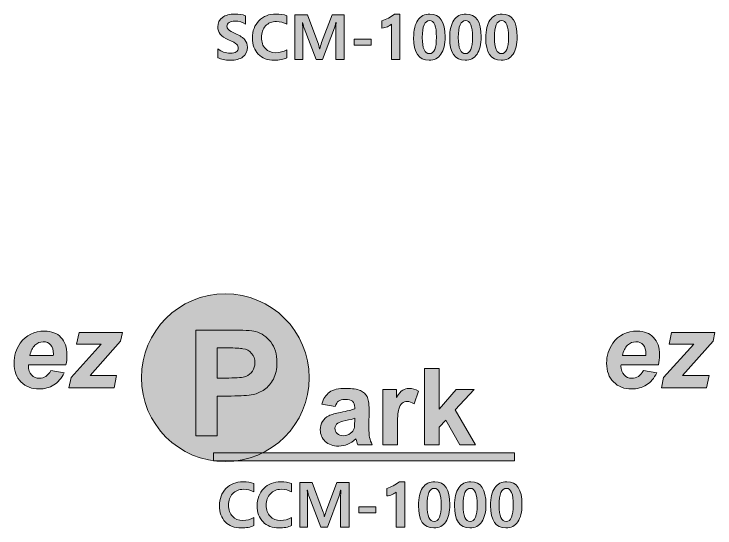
# Model space of a CAD drawing. Header units: inches. Extents: x 10 to 378, y -103 to 40.
# Drawn here: x 180.2 to 263.7, y -97.6 to -36.4 of the extents above; entities that cross this region are included whole.
import ezdxf

# ---------------------------------------------------------------- set-up
doc = ezdxf.new("R2010")
doc.units = ezdxf.units.IN
doc.header["$MEASUREMENT"] = 0
doc.layers.add('Layer 2', color=7, linetype='Continuous')

# ---------------------------------------------------------------- blocks, each defined once
blk = doc.blocks.new('block 16')
at = {"layer": 'Layer 2', "true_color": 0xff0000}
h = blk.add_hatch(color=1, dxfattribs=at)
h.dxf.hatch_style = 2
edge = h.paths.add_edge_path()
edge.add_spline(control_points=[(204.531, -40.509), (204.953, -40.858), (205.437, -41.033), (205.982, -41.033), (206.31, -41.033), (206.554, -40.976), (206.716, -40.861), (206.877, -40.747), (206.958, -40.597), (206.958, -40.411), (206.958, -40.25), (206.891, -40.101), (206.756, -39.966), (206.621, -39.831), (206.294, -39.653), (205.776, -39.431), (205.334, -39.233), (205.014, -39.011), (204.815, -38.763), (204.616, -38.516), (204.517, -38.226), (204.517, -37.893), (204.517, -37.414), (204.702, -37.038), (205.073, -36.767), (205.445, -36.495), (205.932, -36.36), (206.535, -36.36), (207.075, -36.36), (207.501, -36.427), (207.812, -36.562), (207.812, -36.562), (207.812, -37.55), (207.812, -37.55), (207.467, -37.313), (207.051, -37.195), (206.564, -37.195), (206.277, -37.195), (206.045, -37.25), (205.868, -37.358), (205.69, -37.467), (205.602, -37.616), (205.602, -37.807), (205.602, -37.959), (205.663, -38.097), (205.786, -38.223), (205.909, -38.348), (206.197, -38.511), (206.651, -38.711), (207.172, -38.938), (207.533, -39.176), (207.736, -39.426), (207.938, -39.675), (208.04, -39.973), (208.04, -40.321), (208.04, -40.822), (207.861, -41.205), (207.503, -41.469), (207.145, -41.733), (206.642, -41.865), (205.996, -41.865), (205.396, -41.865), (204.907, -41.765), (204.531, -41.565), (204.531, -41.565), (204.531, -40.509), (204.531, -40.509)], knot_values=[0, 0, 0, 0, 1, 1, 1, 2, 2, 2, 3, 3, 3, 4, 4, 4, 5, 5, 5, 6, 6, 6, 7, 7, 7, 8, 8, 8, 9, 9, 9, 10, 10, 10, 11, 11, 11, 12, 12, 12, 13, 13, 13, 14, 14, 14, 15, 15, 15, 16, 16, 16, 17, 17, 17, 18, 18, 18, 19, 19, 19, 20, 20, 20, 21, 21, 21, 22, 22, 22, 22], degree=3, periodic=1)
h = blk.add_hatch(color=1, dxfattribs=at)
h.dxf.hatch_style = 2
edge = h.paths.add_edge_path()
edge.add_spline(control_points=[(212.728, -41.572), (212.342, -41.768), (211.84, -41.865), (211.223, -41.865), (210.435, -41.865), (209.806, -41.625), (209.336, -41.144), (208.868, -40.663), (208.633, -40.022), (208.633, -39.221), (208.633, -38.382), (208.895, -37.695), (209.418, -37.161), (209.941, -36.627), (210.613, -36.36), (211.433, -36.36), (211.949, -36.36), (212.38, -36.428), (212.728, -36.566), (212.728, -36.566), (212.728, -37.572), (212.728, -37.572), (212.366, -37.362), (211.956, -37.257), (211.498, -37.257), (210.96, -37.257), (210.529, -37.432), (210.205, -37.781), (209.88, -38.131), (209.718, -38.587), (209.718, -39.149), (209.718, -39.701), (209.872, -40.142), (210.181, -40.473), (210.49, -40.803), (210.901, -40.968), (211.415, -40.968), (211.9, -40.968), (212.337, -40.852), (212.728, -40.621), (212.728, -40.621), (212.728, -41.572), (212.728, -41.572)], knot_values=[0, 0, 0, 0, 1, 1, 1, 2, 2, 2, 3, 3, 3, 4, 4, 4, 5, 5, 5, 6, 6, 6, 7, 7, 7, 8, 8, 8, 9, 9, 9, 10, 10, 10, 11, 11, 11, 12, 12, 12, 13, 13, 13, 14, 14, 14, 14], degree=3, periodic=1)
h = blk.add_hatch(color=1, dxfattribs=at)
h.dxf.hatch_style = 2
edge = h.paths.add_edge_path()
edge.add_spline(control_points=[(218.559, -41.771), (218.559, -41.771), (218.559, -38.472), (218.559, -38.472), (218.559, -38.231), (218.573, -37.862), (218.602, -37.365), (218.602, -37.365), (218.581, -37.365), (218.581, -37.365), (218.52, -37.669), (218.465, -37.886), (218.414, -38.016), (218.414, -38.016), (217.004, -41.771), (217.004, -41.771), (217.004, -41.771), (216.219, -41.771), (216.219, -41.771), (216.219, -41.771), (214.79, -38.049), (214.79, -38.049), (214.753, -37.953), (214.698, -37.725), (214.623, -37.365), (214.623, -37.365), (214.598, -37.365), (214.598, -37.365), (214.625, -37.758), (214.638, -38.185), (214.638, -38.646), (214.638, -38.646), (214.638, -41.771), (214.638, -41.771), (214.638, -41.771), (213.701, -41.771), (213.701, -41.771), (213.701, -41.771), (213.701, -36.447), (213.701, -36.447), (213.701, -36.447), (215.184, -36.447), (215.184, -36.447), (215.184, -36.447), (216.428, -39.764), (216.428, -39.764), (216.532, -40.039), (216.601, -40.282), (216.634, -40.494), (216.634, -40.494), (216.66, -40.494), (216.66, -40.494), (216.713, -40.285), (216.788, -40.039), (216.884, -39.756), (216.884, -39.756), (218.139, -36.447), (218.139, -36.447), (218.139, -36.447), (219.579, -36.447), (219.579, -36.447), (219.579, -36.447), (219.579, -41.771), (219.579, -41.771), (219.579, -41.771), (218.559, -41.771), (218.559, -41.771)], knot_values=[0, 0, 0, 0, 1, 1, 1, 2, 2, 2, 3, 3, 3, 4, 4, 4, 5, 5, 5, 6, 6, 6, 7, 7, 7, 8, 8, 8, 9, 9, 9, 10, 10, 10, 11, 11, 11, 12, 12, 12, 13, 13, 13, 14, 14, 14, 15, 15, 15, 16, 16, 16, 17, 17, 17, 18, 18, 18, 19, 19, 19, 20, 20, 20, 21, 21, 21, 22, 22, 22, 22], degree=3, periodic=1)
h = blk.add_hatch(color=1, dxfattribs=at)
h.dxf.hatch_style = 2
edge = h.paths.add_edge_path()
edge.add_spline(control_points=[(226.21, -36.36), (226.21, -36.36), (226.21, -41.771), (226.21, -41.771), (226.21, -41.771), (225.2, -41.771), (225.2, -41.771), (225.2, -41.771), (225.2, -37.586), (225.2, -37.586), (225.087, -37.69), (224.927, -37.786), (224.719, -37.875), (224.512, -37.965), (224.296, -38.022), (224.072, -38.049), (224.072, -38.049), (224.072, -37.156), (224.072, -37.156), (224.602, -36.996), (225.103, -36.731), (225.573, -36.36), (225.573, -36.36), (226.21, -36.36), (226.21, -36.36)], knot_values=[0, 0, 0, 0, 1, 1, 1, 2, 2, 2, 3, 3, 3, 4, 4, 4, 5, 5, 5, 6, 6, 6, 7, 7, 7, 8, 8, 8, 8], degree=3, periodic=1)
h = blk.add_hatch(color=1, dxfattribs=at)
h.dxf.hatch_style = 2
edge = h.paths.add_edge_path()
edge.add_spline(control_points=[(227.848, -39.199), (227.848, -38.273), (228.014, -37.569), (228.346, -37.085), (228.677, -36.602), (229.159, -36.36), (229.791, -36.36), (230.992, -36.36), (231.592, -37.265), (231.592, -39.076), (231.592, -39.969), (231.429, -40.657), (231.102, -41.14), (230.775, -41.624), (230.302, -41.865), (229.682, -41.865), (228.46, -41.865), (227.848, -40.977), (227.848, -39.199)], knot_values=[0, 0, 0, 0, 1, 1, 1, 2, 2, 2, 3, 3, 3, 4, 4, 4, 5, 5, 5, 6, 6, 6, 6], degree=3, periodic=1)
edge = h.paths.add_edge_path()
edge.add_spline(control_points=[(228.872, -39.174), (228.872, -40.442), (229.157, -41.077), (229.726, -41.077), (230.283, -41.077), (230.562, -40.426), (230.562, -39.123), (230.562, -37.804), (230.289, -37.145), (229.744, -37.145), (229.163, -37.145), (228.872, -37.821), (228.872, -39.174)], knot_values=[0, 0, 0, 0, 1, 1, 1, 2, 2, 2, 3, 3, 3, 4, 4, 4, 4], degree=3, periodic=1)
h = blk.add_hatch(color=1, dxfattribs=at)
h.dxf.hatch_style = 2
edge = h.paths.add_edge_path()
edge.add_spline(control_points=[(232.142, -39.199), (232.142, -38.273), (232.308, -37.569), (232.64, -37.085), (232.971, -36.602), (233.453, -36.36), (234.085, -36.36), (235.286, -36.36), (235.886, -37.265), (235.886, -39.076), (235.886, -39.969), (235.723, -40.657), (235.396, -41.14), (235.069, -41.624), (234.596, -41.865), (233.976, -41.865), (232.753, -41.865), (232.142, -40.977), (232.142, -39.199)], knot_values=[0, 0, 0, 0, 1, 1, 1, 2, 2, 2, 3, 3, 3, 4, 4, 4, 5, 5, 5, 6, 6, 6, 6], degree=3, periodic=1)
edge = h.paths.add_edge_path()
edge.add_spline(control_points=[(233.166, -39.174), (233.166, -40.442), (233.451, -41.077), (234.02, -41.077), (234.577, -41.077), (234.855, -40.426), (234.855, -39.123), (234.855, -37.804), (234.583, -37.145), (234.038, -37.145), (233.457, -37.145), (233.166, -37.821), (233.166, -39.174)], knot_values=[0, 0, 0, 0, 1, 1, 1, 2, 2, 2, 3, 3, 3, 4, 4, 4, 4], degree=3, periodic=1)
h = blk.add_hatch(color=1, dxfattribs=at)
h.dxf.hatch_style = 2
edge = h.paths.add_edge_path()
edge.add_spline(control_points=[(236.436, -39.199), (236.436, -38.273), (236.602, -37.569), (236.933, -37.085), (237.265, -36.602), (237.747, -36.36), (238.379, -36.36), (239.58, -36.36), (240.18, -37.265), (240.18, -39.076), (240.18, -39.969), (240.016, -40.657), (239.69, -41.14), (239.363, -41.624), (238.89, -41.865), (238.27, -41.865), (237.047, -41.865), (236.436, -40.977), (236.436, -39.199)], knot_values=[0, 0, 0, 0, 1, 1, 1, 2, 2, 2, 3, 3, 3, 4, 4, 4, 5, 5, 5, 6, 6, 6, 6], degree=3, periodic=1)
edge = h.paths.add_edge_path()
edge.add_spline(control_points=[(237.46, -39.174), (237.46, -40.442), (237.744, -41.077), (238.313, -41.077), (238.871, -41.077), (239.149, -40.426), (239.149, -39.123), (239.149, -37.804), (238.877, -37.145), (238.332, -37.145), (237.75, -37.145), (237.46, -37.821), (237.46, -39.174)], knot_values=[0, 0, 0, 0, 1, 1, 1, 2, 2, 2, 3, 3, 3, 4, 4, 4, 4], degree=3, periodic=1)
h = blk.add_hatch(color=1, dxfattribs=at)
h.dxf.hatch_style = 2
h.paths.add_polyline_path([(222.773, -40.078), (220.744, -40.078), (220.744, -39.355), (222.773, -39.355)])
at = {"layer": 'Layer 2', "lineweight": 0}
blk.add_lwpolyline([(222.773, -40.078), (220.744, -40.078), (220.744, -39.355), (222.773, -39.355), (222.773, -40.078)], dxfattribs=at)
for points, knots in [([(204.531, -40.509), (204.953, -40.858), (205.437, -41.033), (205.982, -41.033), (206.31, -41.033), (206.554, -40.976), (206.716, -40.861), (206.877, -40.747), (206.958, -40.597), (206.958, -40.411), (206.958, -40.25), (206.891, -40.101), (206.756, -39.966), (206.621, -39.831), (206.294, -39.653), (205.776, -39.431), (205.334, -39.233), (205.014, -39.011), (204.815, -38.763), (204.616, -38.516), (204.517, -38.226), (204.517, -37.893), (204.517, -37.414), (204.702, -37.038), (205.073, -36.767), (205.445, -36.495), (205.932, -36.36), (206.535, -36.36), (207.075, -36.36), (207.501, -36.427), (207.812, -36.562), (207.812, -36.562), (207.812, -37.55), (207.812, -37.55), (207.467, -37.313), (207.051, -37.195), (206.564, -37.195), (206.277, -37.195), (206.045, -37.25), (205.868, -37.358), (205.69, -37.467), (205.602, -37.616), (205.602, -37.807), (205.602, -37.959), (205.663, -38.097), (205.786, -38.223), (205.909, -38.348), (206.197, -38.511), (206.651, -38.711), (207.172, -38.938), (207.533, -39.176), (207.736, -39.426), (207.938, -39.675), (208.04, -39.973), (208.04, -40.321), (208.04, -40.822), (207.861, -41.205), (207.503, -41.469), (207.145, -41.733), (206.642, -41.865), (205.996, -41.865), (205.396, -41.865), (204.907, -41.765), (204.531, -41.565), (204.531, -41.565), (204.531, -40.509), (204.531, -40.509)], [0, 0, 0, 0, 1, 1, 1, 2, 2, 2, 3, 3, 3, 4, 4, 4, 5, 5, 5, 6, 6, 6, 7, 7, 7, 8, 8, 8, 9, 9, 9, 10, 10, 10, 11, 11, 11, 12, 12, 12, 13, 13, 13, 14, 14, 14, 15, 15, 15, 16, 16, 16, 17, 17, 17, 18, 18, 18, 19, 19, 19, 20, 20, 20, 21, 21, 21, 22, 22, 22, 22]), ([(212.728, -41.572), (212.342, -41.768), (211.84, -41.865), (211.223, -41.865), (210.435, -41.865), (209.806, -41.625), (209.336, -41.144), (208.868, -40.663), (208.633, -40.022), (208.633, -39.221), (208.633, -38.382), (208.895, -37.695), (209.418, -37.161), (209.941, -36.627), (210.613, -36.36), (211.433, -36.36), (211.949, -36.36), (212.38, -36.428), (212.728, -36.566), (212.728, -36.566), (212.728, -37.572), (212.728, -37.572), (212.366, -37.362), (211.956, -37.257), (211.498, -37.257), (210.96, -37.257), (210.529, -37.432), (210.205, -37.781), (209.88, -38.131), (209.718, -38.587), (209.718, -39.149), (209.718, -39.701), (209.872, -40.142), (210.181, -40.473), (210.49, -40.803), (210.901, -40.968), (211.415, -40.968), (211.9, -40.968), (212.337, -40.852), (212.728, -40.621), (212.728, -40.621), (212.728, -41.572), (212.728, -41.572)], [0, 0, 0, 0, 1, 1, 1, 2, 2, 2, 3, 3, 3, 4, 4, 4, 5, 5, 5, 6, 6, 6, 7, 7, 7, 8, 8, 8, 9, 9, 9, 10, 10, 10, 11, 11, 11, 12, 12, 12, 13, 13, 13, 14, 14, 14, 14]), ([(218.559, -41.771), (218.559, -41.771), (218.559, -38.472), (218.559, -38.472), (218.559, -38.231), (218.573, -37.862), (218.602, -37.365), (218.602, -37.365), (218.581, -37.365), (218.581, -37.365), (218.52, -37.669), (218.465, -37.886), (218.414, -38.016), (218.414, -38.016), (217.004, -41.771), (217.004, -41.771), (217.004, -41.771), (216.219, -41.771), (216.219, -41.771), (216.219, -41.771), (214.79, -38.049), (214.79, -38.049), (214.753, -37.953), (214.698, -37.725), (214.623, -37.365), (214.623, -37.365), (214.598, -37.365), (214.598, -37.365), (214.625, -37.758), (214.638, -38.185), (214.638, -38.646), (214.638, -38.646), (214.638, -41.771), (214.638, -41.771), (214.638, -41.771), (213.701, -41.771), (213.701, -41.771), (213.701, -41.771), (213.701, -36.447), (213.701, -36.447), (213.701, -36.447), (215.184, -36.447), (215.184, -36.447), (215.184, -36.447), (216.428, -39.764), (216.428, -39.764), (216.532, -40.039), (216.601, -40.282), (216.634, -40.494), (216.634, -40.494), (216.66, -40.494), (216.66, -40.494), (216.713, -40.285), (216.788, -40.039), (216.884, -39.756), (216.884, -39.756), (218.139, -36.447), (218.139, -36.447), (218.139, -36.447), (219.579, -36.447), (219.579, -36.447), (219.579, -36.447), (219.579, -41.771), (219.579, -41.771), (219.579, -41.771), (218.559, -41.771), (218.559, -41.771)], [0, 0, 0, 0, 1, 1, 1, 2, 2, 2, 3, 3, 3, 4, 4, 4, 5, 5, 5, 6, 6, 6, 7, 7, 7, 8, 8, 8, 9, 9, 9, 10, 10, 10, 11, 11, 11, 12, 12, 12, 13, 13, 13, 14, 14, 14, 15, 15, 15, 16, 16, 16, 17, 17, 17, 18, 18, 18, 19, 19, 19, 20, 20, 20, 21, 21, 21, 22, 22, 22, 22]), ([(226.21, -36.36), (226.21, -36.36), (226.21, -41.771), (226.21, -41.771), (226.21, -41.771), (225.2, -41.771), (225.2, -41.771), (225.2, -41.771), (225.2, -37.586), (225.2, -37.586), (225.087, -37.69), (224.927, -37.786), (224.719, -37.875), (224.512, -37.965), (224.296, -38.022), (224.072, -38.049), (224.072, -38.049), (224.072, -37.156), (224.072, -37.156), (224.602, -36.996), (225.103, -36.731), (225.573, -36.36), (225.573, -36.36), (226.21, -36.36), (226.21, -36.36)], [0, 0, 0, 0, 1, 1, 1, 2, 2, 2, 3, 3, 3, 4, 4, 4, 5, 5, 5, 6, 6, 6, 7, 7, 7, 8, 8, 8, 8]), ([(227.848, -39.199), (227.848, -38.273), (228.014, -37.569), (228.346, -37.085), (228.677, -36.602), (229.159, -36.36), (229.791, -36.36), (230.992, -36.36), (231.592, -37.265), (231.592, -39.076), (231.592, -39.969), (231.429, -40.657), (231.102, -41.14), (230.775, -41.624), (230.302, -41.865), (229.682, -41.865), (228.46, -41.865), (227.848, -40.977), (227.848, -39.199)], [0, 0, 0, 0, 1, 1, 1, 2, 2, 2, 3, 3, 3, 4, 4, 4, 5, 5, 5, 6, 6, 6, 6]), ([(232.142, -39.199), (232.142, -38.273), (232.308, -37.569), (232.64, -37.085), (232.971, -36.602), (233.453, -36.36), (234.085, -36.36), (235.286, -36.36), (235.886, -37.265), (235.886, -39.076), (235.886, -39.969), (235.723, -40.657), (235.396, -41.14), (235.069, -41.624), (234.596, -41.865), (233.976, -41.865), (232.753, -41.865), (232.142, -40.977), (232.142, -39.199)], [0, 0, 0, 0, 1, 1, 1, 2, 2, 2, 3, 3, 3, 4, 4, 4, 5, 5, 5, 6, 6, 6, 6]), ([(236.436, -39.199), (236.436, -38.273), (236.602, -37.569), (236.933, -37.085), (237.265, -36.602), (237.747, -36.36), (238.379, -36.36), (239.58, -36.36), (240.18, -37.265), (240.18, -39.076), (240.18, -39.969), (240.016, -40.657), (239.69, -41.14), (239.363, -41.624), (238.89, -41.865), (238.27, -41.865), (237.047, -41.865), (236.436, -40.977), (236.436, -39.199)], [0, 0, 0, 0, 1, 1, 1, 2, 2, 2, 3, 3, 3, 4, 4, 4, 5, 5, 5, 6, 6, 6, 6]), ([(228.872, -39.174), (228.872, -40.442), (229.157, -41.077), (229.726, -41.077), (230.283, -41.077), (230.562, -40.426), (230.562, -39.123), (230.562, -37.804), (230.289, -37.145), (229.744, -37.145), (229.163, -37.145), (228.872, -37.821), (228.872, -39.174)], [0, 0, 0, 0, 1, 1, 1, 2, 2, 2, 3, 3, 3, 4, 4, 4, 4]), ([(233.166, -39.174), (233.166, -40.442), (233.451, -41.077), (234.02, -41.077), (234.577, -41.077), (234.855, -40.426), (234.855, -39.123), (234.855, -37.804), (234.583, -37.145), (234.038, -37.145), (233.457, -37.145), (233.166, -37.821), (233.166, -39.174)], [0, 0, 0, 0, 1, 1, 1, 2, 2, 2, 3, 3, 3, 4, 4, 4, 4]), ([(237.46, -39.174), (237.46, -40.442), (237.744, -41.077), (238.313, -41.077), (238.871, -41.077), (239.149, -40.426), (239.149, -39.123), (239.149, -37.804), (238.877, -37.145), (238.332, -37.145), (237.75, -37.145), (237.46, -37.821), (237.46, -39.174)], [0, 0, 0, 0, 1, 1, 1, 2, 2, 2, 3, 3, 3, 4, 4, 4, 4])]:
    blk.add_open_spline(points, degree=3, knots=knots, dxfattribs=at)
blk = doc.blocks.new('block 28')
at = {"layer": 'Layer 2', "true_color": 0xffffff}
h = blk.add_hatch(color=7, dxfattribs=at)
h.dxf.hatch_style = 2
edge = h.paths.add_edge_path()
edge.add_spline(control_points=[(186.422, -78.146), (186.422, -78.146), (181.958, -78.146), (181.958, -78.146), (181.953, -78.216), (181.951, -78.27), (181.951, -78.307), (181.951, -78.745), (182.077, -79.099), (182.327, -79.368), (182.577, -79.636), (182.882, -79.771), (183.241, -79.771), (183.832, -79.771), (184.293, -79.465), (184.624, -78.853), (184.624, -78.853), (186.218, -79.12), (186.218, -79.12), (185.908, -79.76), (185.494, -80.241), (184.975, -80.561), (184.456, -80.882), (183.874, -81.042), (183.229, -81.042), (182.344, -81.042), (181.625, -80.762), (181.071, -80.202), (180.517, -79.641), (180.24, -78.9), (180.24, -77.979), (180.24, -77.077), (180.49, -76.275), (180.99, -75.572), (181.672, -74.622), (182.646, -74.146), (183.911, -74.146), (184.717, -74.146), (185.358, -74.395), (185.833, -74.893), (186.309, -75.392), (186.546, -76.089), (186.546, -76.986), (186.546, -77.416), (186.505, -77.803), (186.422, -78.146)], knot_values=[0, 0, 0, 0, 1, 1, 1, 2, 2, 2, 3, 3, 3, 4, 4, 4, 5, 5, 5, 6, 6, 6, 7, 7, 7, 8, 8, 8, 9, 9, 9, 10, 10, 10, 11, 11, 11, 12, 12, 12, 13, 13, 13, 14, 14, 14, 15, 15, 15, 15], degree=3, periodic=1)
edge = h.paths.add_edge_path()
edge.add_spline(control_points=[(184.922, -77.061), (184.926, -76.982), (184.928, -76.922), (184.928, -76.881), (184.928, -76.393), (184.818, -76.027), (184.599, -75.783), (184.38, -75.539), (184.087, -75.417), (183.719, -75.417), (183.351, -75.417), (183.021, -75.556), (182.73, -75.833), (182.438, -76.11), (182.241, -76.519), (182.137, -77.061), (182.137, -77.061), (184.922, -77.061), (184.922, -77.061)], knot_values=[0, 0, 0, 0, 1, 1, 1, 2, 2, 2, 3, 3, 3, 4, 4, 4, 5, 5, 5, 6, 6, 6, 6], degree=3, periodic=1)
h = blk.add_hatch(color=7, dxfattribs=at)
h.dxf.hatch_style = 2
h.paths.add_polyline_path([(186.776, -80.887), (187.03, -79.684), (190.639, -75.69), (187.694, -75.69), (187.985, -74.301), (193.151, -74.301), (192.934, -75.362), (189.294, -79.448), (192.462, -79.448), (192.158, -80.887)])
at = {"layer": 'Layer 2', "lineweight": 0}
blk.add_lwpolyline([(186.776, -80.887), (187.03, -79.684), (190.639, -75.69), (187.694, -75.69), (187.985, -74.301), (193.151, -74.301), (192.934, -75.362), (189.294, -79.448), (192.462, -79.448), (192.158, -80.887), (186.776, -80.887)], dxfattribs=at)
for points, knots in [([(186.422, -78.146), (186.422, -78.146), (181.958, -78.146), (181.958, -78.146), (181.953, -78.216), (181.951, -78.27), (181.951, -78.307), (181.951, -78.745), (182.077, -79.099), (182.327, -79.368), (182.577, -79.636), (182.882, -79.771), (183.241, -79.771), (183.832, -79.771), (184.293, -79.465), (184.624, -78.853), (184.624, -78.853), (186.218, -79.12), (186.218, -79.12), (185.908, -79.76), (185.494, -80.241), (184.975, -80.561), (184.456, -80.882), (183.874, -81.042), (183.229, -81.042), (182.344, -81.042), (181.625, -80.762), (181.071, -80.202), (180.517, -79.641), (180.24, -78.9), (180.24, -77.979), (180.24, -77.077), (180.49, -76.275), (180.99, -75.572), (181.672, -74.622), (182.646, -74.146), (183.911, -74.146), (184.717, -74.146), (185.358, -74.395), (185.833, -74.893), (186.309, -75.392), (186.546, -76.089), (186.546, -76.986), (186.546, -77.416), (186.505, -77.803), (186.422, -78.146)], [0, 0, 0, 0, 1, 1, 1, 2, 2, 2, 3, 3, 3, 4, 4, 4, 5, 5, 5, 6, 6, 6, 7, 7, 7, 8, 8, 8, 9, 9, 9, 10, 10, 10, 11, 11, 11, 12, 12, 12, 13, 13, 13, 14, 14, 14, 15, 15, 15, 15]), ([(184.922, -77.061), (184.926, -76.982), (184.928, -76.922), (184.928, -76.881), (184.928, -76.393), (184.818, -76.027), (184.599, -75.783), (184.38, -75.539), (184.087, -75.417), (183.719, -75.417), (183.351, -75.417), (183.021, -75.556), (182.73, -75.833), (182.438, -76.11), (182.241, -76.519), (182.137, -77.061), (182.137, -77.061), (184.922, -77.061), (184.922, -77.061)], [0, 0, 0, 0, 1, 1, 1, 2, 2, 2, 3, 3, 3, 4, 4, 4, 5, 5, 5, 6, 6, 6, 6])]:
    blk.add_open_spline(points, degree=3, knots=knots, dxfattribs=at)
blk = doc.blocks.new('block 29')
at = {"layer": 'Layer 2', "true_color": 0xff0000}
h = blk.add_hatch(color=1, dxfattribs=at)
h.dxf.hatch_style = 2
edge = h.paths.add_edge_path()
edge.add_spline(control_points=[(201.895, -86.641), (201.895, -86.641), (201.895, -74.015), (201.895, -74.015), (201.895, -74.015), (205.986, -74.015), (205.986, -74.015), (207.536, -74.015), (208.547, -74.078), (209.018, -74.204), (209.741, -74.394), (210.347, -74.806), (210.835, -75.44), (211.323, -76.075), (211.567, -76.894), (211.567, -77.899), (211.567, -78.674), (211.426, -79.326), (211.145, -79.854), (210.864, -80.383), (210.506, -80.797), (210.073, -81.098), (209.639, -81.4), (209.199, -81.6), (208.751, -81.697), (208.142, -81.818), (207.261, -81.878), (206.107, -81.878), (206.107, -81.878), (204.444, -81.878), (204.444, -81.878), (204.444, -81.878), (204.444, -86.641), (204.444, -86.641), (204.444, -86.641), (201.895, -86.641), (201.895, -86.641)], knot_values=[0, 0, 0, 0, 1, 1, 1, 2, 2, 2, 3, 3, 3, 4, 4, 4, 5, 5, 5, 6, 6, 6, 7, 7, 7, 8, 8, 8, 9, 9, 9, 10, 10, 10, 11, 11, 11, 12, 12, 12, 12], degree=3, periodic=1)
edge = h.paths.add_edge_path()
edge.add_spline(control_points=[(204.444, -76.151), (204.444, -76.151), (204.444, -79.733), (204.444, -79.733), (204.444, -79.733), (205.84, -79.733), (205.84, -79.733), (206.844, -79.733), (207.516, -79.668), (207.855, -79.535), (208.194, -79.403), (208.459, -79.197), (208.652, -78.915), (208.844, -78.634), (208.94, -78.307), (208.94, -77.933), (208.94, -77.474), (208.805, -77.095), (208.535, -76.797), (208.266, -76.498), (207.924, -76.311), (207.511, -76.237), (207.206, -76.179), (206.595, -76.151), (205.676, -76.151), (205.676, -76.151), (204.444, -76.151), (204.444, -76.151)], knot_values=[0, 0, 0, 0, 1, 1, 1, 2, 2, 2, 3, 3, 3, 4, 4, 4, 5, 5, 5, 6, 6, 6, 7, 7, 7, 8, 8, 8, 9, 9, 9, 9], degree=3, periodic=1)
at = {"layer": 'Layer 2', "lineweight": 0}
for points, knots in [([(201.895, -86.641), (201.895, -86.641), (201.895, -74.015), (201.895, -74.015), (201.895, -74.015), (205.986, -74.015), (205.986, -74.015), (207.536, -74.015), (208.547, -74.078), (209.018, -74.204), (209.741, -74.394), (210.347, -74.806), (210.835, -75.44), (211.323, -76.075), (211.567, -76.894), (211.567, -77.899), (211.567, -78.674), (211.426, -79.326), (211.145, -79.854), (210.864, -80.383), (210.506, -80.797), (210.073, -81.098), (209.639, -81.4), (209.199, -81.6), (208.751, -81.697), (208.142, -81.818), (207.261, -81.878), (206.107, -81.878), (206.107, -81.878), (204.444, -81.878), (204.444, -81.878), (204.444, -81.878), (204.444, -86.641), (204.444, -86.641), (204.444, -86.641), (201.895, -86.641), (201.895, -86.641)], [0, 0, 0, 0, 1, 1, 1, 2, 2, 2, 3, 3, 3, 4, 4, 4, 5, 5, 5, 6, 6, 6, 7, 7, 7, 8, 8, 8, 9, 9, 9, 10, 10, 10, 11, 11, 11, 12, 12, 12, 12]), ([(204.444, -76.151), (204.444, -76.151), (204.444, -79.733), (204.444, -79.733), (204.444, -79.733), (205.84, -79.733), (205.84, -79.733), (206.844, -79.733), (207.516, -79.668), (207.855, -79.535), (208.194, -79.403), (208.459, -79.197), (208.652, -78.915), (208.844, -78.634), (208.94, -78.307), (208.94, -77.933), (208.94, -77.474), (208.805, -77.095), (208.535, -76.797), (208.266, -76.498), (207.924, -76.311), (207.511, -76.237), (207.206, -76.179), (206.595, -76.151), (205.676, -76.151), (205.676, -76.151), (204.444, -76.151), (204.444, -76.151)], [0, 0, 0, 0, 1, 1, 1, 2, 2, 2, 3, 3, 3, 4, 4, 4, 5, 5, 5, 6, 6, 6, 7, 7, 7, 8, 8, 8, 9, 9, 9, 9])]:
    blk.add_open_spline(points, degree=3, knots=knots, dxfattribs=at)
blk = doc.blocks.new('block 30')
at = {"layer": 'Layer 2', "true_color": 0xffffff}
h = blk.add_hatch(color=7, dxfattribs=at)
h.dxf.hatch_style = 2
h.paths.add_polyline_path([(229.132, -87.699), (229.132, -78.608), (230.874, -78.608), (230.874, -83.433), (232.915, -81.114), (235.06, -81.114), (232.809, -83.52), (235.221, -87.699), (233.343, -87.699), (231.687, -84.741), (230.874, -85.591), (230.874, -87.699)])
h = blk.add_hatch(color=7, dxfattribs=at)
h.dxf.hatch_style = 2
edge = h.paths.add_edge_path()
edge.add_spline(control_points=[(218.491, -83.123), (218.491, -83.123), (216.909, -82.837), (216.909, -82.837), (217.087, -82.201), (217.393, -81.73), (217.827, -81.424), (218.261, -81.118), (218.906, -80.965), (219.762, -80.965), (220.539, -80.965), (221.118, -81.057), (221.498, -81.241), (221.879, -81.425), (222.146, -81.658), (222.301, -81.941), (222.456, -82.225), (222.534, -82.744), (222.534, -83.501), (222.534, -83.501), (222.515, -85.535), (222.515, -85.535), (222.515, -86.114), (222.543, -86.541), (222.599, -86.816), (222.655, -87.09), (222.759, -87.385), (222.912, -87.699), (222.912, -87.699), (221.188, -87.699), (221.188, -87.699), (221.143, -87.583), (221.087, -87.412), (221.021, -87.185), (220.992, -87.081), (220.971, -87.013), (220.959, -86.98), (220.661, -87.269), (220.343, -87.486), (220.004, -87.631), (219.665, -87.776), (219.303, -87.848), (218.919, -87.848), (218.241, -87.848), (217.706, -87.664), (217.316, -87.296), (216.925, -86.928), (216.73, -86.463), (216.73, -85.901), (216.73, -85.529), (216.818, -85.197), (216.996, -84.906), (217.174, -84.614), (217.423, -84.391), (217.743, -84.236), (218.064, -84.081), (218.526, -83.945), (219.129, -83.83), (219.944, -83.677), (220.508, -83.534), (220.822, -83.402), (220.822, -83.402), (220.822, -83.228), (220.822, -83.228), (220.822, -82.893), (220.74, -82.655), (220.574, -82.512), (220.409, -82.369), (220.097, -82.298), (219.638, -82.298), (219.328, -82.298), (219.086, -82.359), (218.912, -82.481), (218.739, -82.603), (218.598, -82.817), (218.491, -83.123)], knot_values=[0, 0, 0, 0, 1, 1, 1, 2, 2, 2, 3, 3, 3, 4, 4, 4, 5, 5, 5, 6, 6, 6, 7, 7, 7, 8, 8, 8, 9, 9, 9, 10, 10, 10, 11, 11, 11, 12, 12, 12, 13, 13, 13, 14, 14, 14, 15, 15, 15, 16, 16, 16, 17, 17, 17, 18, 18, 18, 19, 19, 19, 20, 20, 20, 21, 21, 21, 22, 22, 22, 23, 23, 23, 24, 24, 24, 25, 25, 25, 25], degree=3, periodic=1)
edge = h.paths.add_edge_path()
edge.add_spline(control_points=[(220.822, -84.537), (220.599, -84.611), (220.246, -84.7), (219.762, -84.803), (219.278, -84.907), (218.962, -85.008), (218.813, -85.107), (218.586, -85.268), (218.472, -85.473), (218.472, -85.721), (218.472, -85.965), (218.563, -86.176), (218.745, -86.354), (218.927, -86.531), (219.158, -86.62), (219.439, -86.62), (219.754, -86.62), (220.053, -86.517), (220.339, -86.31), (220.55, -86.153), (220.688, -85.961), (220.754, -85.733), (220.8, -85.585), (220.822, -85.301), (220.822, -84.884), (220.822, -84.884), (220.822, -84.537), (220.822, -84.537)], knot_values=[0, 0, 0, 0, 1, 1, 1, 2, 2, 2, 3, 3, 3, 4, 4, 4, 5, 5, 5, 6, 6, 6, 7, 7, 7, 8, 8, 8, 9, 9, 9, 9], degree=3, periodic=1)
h = blk.add_hatch(color=7, dxfattribs=at)
h.dxf.hatch_style = 2
edge = h.paths.add_edge_path()
edge.add_spline(control_points=[(225.92, -87.699), (225.92, -87.699), (224.177, -87.699), (224.177, -87.699), (224.177, -87.699), (224.177, -81.114), (224.177, -81.114), (224.177, -81.114), (225.796, -81.114), (225.796, -81.114), (225.796, -81.114), (225.796, -82.05), (225.796, -82.05), (226.073, -81.608), (226.322, -81.316), (226.543, -81.176), (226.764, -81.035), (227.015, -80.965), (227.296, -80.965), (227.693, -80.965), (228.076, -81.074), (228.444, -81.293), (228.444, -81.293), (227.904, -82.813), (227.904, -82.813), (227.611, -82.623), (227.338, -82.527), (227.086, -82.527), (226.842, -82.527), (226.635, -82.595), (226.465, -82.729), (226.296, -82.863), (226.163, -83.106), (226.065, -83.458), (225.968, -83.809), (225.92, -84.545), (225.92, -85.665), (225.92, -85.665), (225.92, -87.699), (225.92, -87.699)], knot_values=[0, 0, 0, 0, 1, 1, 1, 2, 2, 2, 3, 3, 3, 4, 4, 4, 5, 5, 5, 6, 6, 6, 7, 7, 7, 8, 8, 8, 9, 9, 9, 10, 10, 10, 11, 11, 11, 12, 12, 12, 13, 13, 13, 13], degree=3, periodic=1)
at = {"layer": 'Layer 2', "lineweight": 0}
blk.add_lwpolyline([(229.132, -87.699), (229.132, -78.608), (230.874, -78.608), (230.874, -83.433), (232.915, -81.114), (235.06, -81.114), (232.809, -83.52), (235.221, -87.699), (233.343, -87.699), (231.687, -84.741), (230.874, -85.591), (230.874, -87.699), (229.132, -87.699)], dxfattribs=at)
for points, knots in [([(218.491, -83.123), (218.491, -83.123), (216.909, -82.837), (216.909, -82.837), (217.087, -82.201), (217.393, -81.73), (217.827, -81.424), (218.261, -81.118), (218.906, -80.965), (219.762, -80.965), (220.539, -80.965), (221.118, -81.057), (221.498, -81.241), (221.879, -81.425), (222.146, -81.658), (222.301, -81.941), (222.456, -82.225), (222.534, -82.744), (222.534, -83.501), (222.534, -83.501), (222.515, -85.535), (222.515, -85.535), (222.515, -86.114), (222.543, -86.541), (222.599, -86.816), (222.655, -87.09), (222.759, -87.385), (222.912, -87.699), (222.912, -87.699), (221.188, -87.699), (221.188, -87.699), (221.143, -87.583), (221.087, -87.412), (221.021, -87.185), (220.992, -87.081), (220.971, -87.013), (220.959, -86.98), (220.661, -87.269), (220.343, -87.486), (220.004, -87.631), (219.665, -87.776), (219.303, -87.848), (218.919, -87.848), (218.241, -87.848), (217.706, -87.664), (217.316, -87.296), (216.925, -86.928), (216.73, -86.463), (216.73, -85.901), (216.73, -85.529), (216.818, -85.197), (216.996, -84.906), (217.174, -84.614), (217.423, -84.391), (217.743, -84.236), (218.064, -84.081), (218.526, -83.945), (219.129, -83.83), (219.944, -83.677), (220.508, -83.534), (220.822, -83.402), (220.822, -83.402), (220.822, -83.228), (220.822, -83.228), (220.822, -82.893), (220.74, -82.655), (220.574, -82.512), (220.409, -82.369), (220.097, -82.298), (219.638, -82.298), (219.328, -82.298), (219.086, -82.359), (218.912, -82.481), (218.739, -82.603), (218.598, -82.817), (218.491, -83.123)], [0, 0, 0, 0, 1, 1, 1, 2, 2, 2, 3, 3, 3, 4, 4, 4, 5, 5, 5, 6, 6, 6, 7, 7, 7, 8, 8, 8, 9, 9, 9, 10, 10, 10, 11, 11, 11, 12, 12, 12, 13, 13, 13, 14, 14, 14, 15, 15, 15, 16, 16, 16, 17, 17, 17, 18, 18, 18, 19, 19, 19, 20, 20, 20, 21, 21, 21, 22, 22, 22, 23, 23, 23, 24, 24, 24, 25, 25, 25, 25]), ([(225.92, -87.699), (225.92, -87.699), (224.177, -87.699), (224.177, -87.699), (224.177, -87.699), (224.177, -81.114), (224.177, -81.114), (224.177, -81.114), (225.796, -81.114), (225.796, -81.114), (225.796, -81.114), (225.796, -82.05), (225.796, -82.05), (226.073, -81.608), (226.322, -81.316), (226.543, -81.176), (226.764, -81.035), (227.015, -80.965), (227.296, -80.965), (227.693, -80.965), (228.076, -81.074), (228.444, -81.293), (228.444, -81.293), (227.904, -82.813), (227.904, -82.813), (227.611, -82.623), (227.338, -82.527), (227.086, -82.527), (226.842, -82.527), (226.635, -82.595), (226.465, -82.729), (226.296, -82.863), (226.163, -83.106), (226.065, -83.458), (225.968, -83.809), (225.92, -84.545), (225.92, -85.665), (225.92, -85.665), (225.92, -87.699), (225.92, -87.699)], [0, 0, 0, 0, 1, 1, 1, 2, 2, 2, 3, 3, 3, 4, 4, 4, 5, 5, 5, 6, 6, 6, 7, 7, 7, 8, 8, 8, 9, 9, 9, 10, 10, 10, 11, 11, 11, 12, 12, 12, 13, 13, 13, 13]), ([(220.822, -84.537), (220.599, -84.611), (220.246, -84.7), (219.762, -84.803), (219.278, -84.907), (218.962, -85.008), (218.813, -85.107), (218.586, -85.268), (218.472, -85.473), (218.472, -85.721), (218.472, -85.965), (218.563, -86.176), (218.745, -86.354), (218.927, -86.531), (219.158, -86.62), (219.439, -86.62), (219.754, -86.62), (220.053, -86.517), (220.339, -86.31), (220.55, -86.153), (220.688, -85.961), (220.754, -85.733), (220.8, -85.585), (220.822, -85.301), (220.822, -84.884), (220.822, -84.884), (220.822, -84.537), (220.822, -84.537)], [0, 0, 0, 0, 1, 1, 1, 2, 2, 2, 3, 3, 3, 4, 4, 4, 5, 5, 5, 6, 6, 6, 7, 7, 7, 8, 8, 8, 9, 9, 9, 9])]:
    blk.add_open_spline(points, degree=3, knots=knots, dxfattribs=at)
blk = doc.blocks.new('block 31')
at = {"layer": 'Layer 2', "true_color": 0xffffff}
h = blk.add_hatch(color=7, dxfattribs=at)
h.dxf.hatch_style = 2
edge = h.paths.add_edge_path()
edge.add_spline(control_points=[(257.016, -78.146), (257.016, -78.146), (252.551, -78.146), (252.551, -78.146), (252.547, -78.216), (252.545, -78.27), (252.545, -78.307), (252.545, -78.745), (252.67, -79.099), (252.92, -79.368), (253.17, -79.636), (253.475, -79.771), (253.835, -79.771), (254.426, -79.771), (254.887, -79.465), (255.217, -78.853), (255.217, -78.853), (256.811, -79.12), (256.811, -79.12), (256.501, -79.76), (256.087, -80.241), (255.568, -80.561), (255.049, -80.882), (254.467, -81.042), (253.822, -81.042), (252.938, -81.042), (252.218, -80.762), (251.664, -80.202), (251.11, -79.641), (250.833, -78.9), (250.833, -77.979), (250.833, -77.077), (251.083, -76.275), (251.584, -75.572), (252.266, -74.622), (253.239, -74.146), (254.504, -74.146), (255.311, -74.146), (255.951, -74.395), (256.427, -74.893), (256.902, -75.392), (257.14, -76.089), (257.14, -76.986), (257.14, -77.416), (257.099, -77.803), (257.016, -78.146)], knot_values=[0, 0, 0, 0, 1, 1, 1, 2, 2, 2, 3, 3, 3, 4, 4, 4, 5, 5, 5, 6, 6, 6, 7, 7, 7, 8, 8, 8, 9, 9, 9, 10, 10, 10, 11, 11, 11, 12, 12, 12, 13, 13, 13, 14, 14, 14, 15, 15, 15, 15], degree=3, periodic=1)
edge = h.paths.add_edge_path()
edge.add_spline(control_points=[(255.515, -77.061), (255.519, -76.982), (255.521, -76.922), (255.521, -76.881), (255.521, -76.393), (255.412, -76.027), (255.193, -75.783), (254.974, -75.539), (254.68, -75.417), (254.312, -75.417), (253.944, -75.417), (253.615, -75.556), (253.323, -75.833), (253.032, -76.11), (252.834, -76.519), (252.731, -77.061), (252.731, -77.061), (255.515, -77.061), (255.515, -77.061)], knot_values=[0, 0, 0, 0, 1, 1, 1, 2, 2, 2, 3, 3, 3, 4, 4, 4, 5, 5, 5, 6, 6, 6, 6], degree=3, periodic=1)
h = blk.add_hatch(color=7, dxfattribs=at)
h.dxf.hatch_style = 2
h.paths.add_polyline_path([(257.369, -80.887), (257.624, -79.684), (261.233, -75.69), (258.287, -75.69), (258.579, -74.301), (263.744, -74.301), (263.527, -75.362), (259.887, -79.448), (263.056, -79.448), (262.752, -80.887)])
at = {"layer": 'Layer 2', "lineweight": 0}
blk.add_lwpolyline([(257.369, -80.887), (257.624, -79.684), (261.233, -75.69), (258.287, -75.69), (258.579, -74.301), (263.744, -74.301), (263.527, -75.362), (259.887, -79.448), (263.056, -79.448), (262.752, -80.887), (257.369, -80.887)], dxfattribs=at)
for points, knots in [([(257.016, -78.146), (257.016, -78.146), (252.551, -78.146), (252.551, -78.146), (252.547, -78.216), (252.545, -78.27), (252.545, -78.307), (252.545, -78.745), (252.67, -79.099), (252.92, -79.368), (253.17, -79.636), (253.475, -79.771), (253.835, -79.771), (254.426, -79.771), (254.887, -79.465), (255.217, -78.853), (255.217, -78.853), (256.811, -79.12), (256.811, -79.12), (256.501, -79.76), (256.087, -80.241), (255.568, -80.561), (255.049, -80.882), (254.467, -81.042), (253.822, -81.042), (252.938, -81.042), (252.218, -80.762), (251.664, -80.202), (251.11, -79.641), (250.833, -78.9), (250.833, -77.979), (250.833, -77.077), (251.083, -76.275), (251.584, -75.572), (252.266, -74.622), (253.239, -74.146), (254.504, -74.146), (255.311, -74.146), (255.951, -74.395), (256.427, -74.893), (256.902, -75.392), (257.14, -76.089), (257.14, -76.986), (257.14, -77.416), (257.099, -77.803), (257.016, -78.146)], [0, 0, 0, 0, 1, 1, 1, 2, 2, 2, 3, 3, 3, 4, 4, 4, 5, 5, 5, 6, 6, 6, 7, 7, 7, 8, 8, 8, 9, 9, 9, 10, 10, 10, 11, 11, 11, 12, 12, 12, 13, 13, 13, 14, 14, 14, 15, 15, 15, 15]), ([(255.515, -77.061), (255.519, -76.982), (255.521, -76.922), (255.521, -76.881), (255.521, -76.393), (255.412, -76.027), (255.193, -75.783), (254.974, -75.539), (254.68, -75.417), (254.312, -75.417), (253.944, -75.417), (253.615, -75.556), (253.323, -75.833), (253.032, -76.11), (252.834, -76.519), (252.731, -77.061), (252.731, -77.061), (255.515, -77.061), (255.515, -77.061)], [0, 0, 0, 0, 1, 1, 1, 2, 2, 2, 3, 3, 3, 4, 4, 4, 5, 5, 5, 6, 6, 6, 6])]:
    blk.add_open_spline(points, degree=3, knots=knots, dxfattribs=at)
blk = doc.blocks.new('block 39')
at = {"layer": 'Layer 2', "true_color": 0xff0000}
h = blk.add_hatch(color=1, dxfattribs=at)
h.dxf.hatch_style = 2
edge = h.paths.add_edge_path()
edge.add_spline(control_points=[(208.802, -97.311), (208.417, -97.507), (207.915, -97.604), (207.298, -97.604), (206.509, -97.604), (205.88, -97.364), (205.411, -96.882), (204.942, -96.402), (204.708, -95.761), (204.708, -94.96), (204.708, -94.121), (204.969, -93.434), (205.492, -92.9), (206.016, -92.366), (206.687, -92.099), (207.507, -92.099), (208.023, -92.099), (208.455, -92.167), (208.802, -92.305), (208.802, -92.305), (208.802, -93.31), (208.802, -93.31), (208.441, -93.101), (208.031, -92.996), (207.573, -92.996), (207.035, -92.996), (206.604, -93.171), (206.279, -93.52), (205.955, -93.87), (205.793, -94.326), (205.793, -94.888), (205.793, -95.44), (205.947, -95.881), (206.256, -96.212), (206.564, -96.542), (206.976, -96.707), (207.489, -96.707), (207.974, -96.707), (208.412, -96.591), (208.802, -96.36), (208.802, -96.36), (208.802, -97.311), (208.802, -97.311)], knot_values=[0, 0, 0, 0, 1, 1, 1, 2, 2, 2, 3, 3, 3, 4, 4, 4, 5, 5, 5, 6, 6, 6, 7, 7, 7, 8, 8, 8, 9, 9, 9, 10, 10, 10, 11, 11, 11, 12, 12, 12, 13, 13, 13, 14, 14, 14, 14], degree=3, periodic=1)
h = blk.add_hatch(color=1, dxfattribs=at)
h.dxf.hatch_style = 2
edge = h.paths.add_edge_path()
edge.add_spline(control_points=[(213.299, -97.311), (212.913, -97.507), (212.411, -97.604), (211.794, -97.604), (211.005, -97.604), (210.376, -97.364), (209.908, -96.882), (209.438, -96.402), (209.204, -95.761), (209.204, -94.96), (209.204, -94.121), (209.466, -93.434), (209.989, -92.9), (210.512, -92.366), (211.184, -92.099), (212.004, -92.099), (212.52, -92.099), (212.952, -92.167), (213.299, -92.305), (213.299, -92.305), (213.299, -93.31), (213.299, -93.31), (212.937, -93.101), (212.527, -92.996), (212.069, -92.996), (211.531, -92.996), (211.1, -93.171), (210.776, -93.52), (210.451, -93.87), (210.289, -94.326), (210.289, -94.888), (210.289, -95.44), (210.444, -95.881), (210.752, -96.212), (211.061, -96.542), (211.472, -96.707), (211.986, -96.707), (212.47, -96.707), (212.908, -96.591), (213.299, -96.36), (213.299, -96.36), (213.299, -97.311), (213.299, -97.311)], knot_values=[0, 0, 0, 0, 1, 1, 1, 2, 2, 2, 3, 3, 3, 4, 4, 4, 5, 5, 5, 6, 6, 6, 7, 7, 7, 8, 8, 8, 9, 9, 9, 10, 10, 10, 11, 11, 11, 12, 12, 12, 13, 13, 13, 14, 14, 14, 14], degree=3, periodic=1)
h = blk.add_hatch(color=1, dxfattribs=at)
h.dxf.hatch_style = 2
edge = h.paths.add_edge_path()
edge.add_spline(control_points=[(219.13, -97.51), (219.13, -97.51), (219.13, -94.211), (219.13, -94.211), (219.13, -93.97), (219.145, -93.601), (219.174, -93.104), (219.174, -93.104), (219.151, -93.104), (219.151, -93.104), (219.092, -93.408), (219.036, -93.625), (218.985, -93.755), (218.985, -93.755), (217.574, -97.51), (217.574, -97.51), (217.574, -97.51), (216.79, -97.51), (216.79, -97.51), (216.79, -97.51), (215.36, -93.788), (215.36, -93.788), (215.325, -93.691), (215.269, -93.464), (215.194, -93.104), (215.194, -93.104), (215.169, -93.104), (215.169, -93.104), (215.195, -93.497), (215.209, -93.924), (215.209, -94.385), (215.209, -94.385), (215.209, -97.51), (215.209, -97.51), (215.209, -97.51), (214.272, -97.51), (214.272, -97.51), (214.272, -97.51), (214.272, -92.185), (214.272, -92.185), (214.272, -92.185), (215.755, -92.185), (215.755, -92.185), (215.755, -92.185), (216.999, -95.503), (216.999, -95.503), (217.103, -95.777), (217.172, -96.021), (217.206, -96.233), (217.206, -96.233), (217.231, -96.233), (217.231, -96.233), (217.284, -96.023), (217.359, -95.777), (217.455, -95.495), (217.455, -95.495), (218.711, -92.185), (218.711, -92.185), (218.711, -92.185), (220.15, -92.185), (220.15, -92.185), (220.15, -92.185), (220.15, -97.51), (220.15, -97.51), (220.15, -97.51), (219.13, -97.51), (219.13, -97.51)], knot_values=[0, 0, 0, 0, 1, 1, 1, 2, 2, 2, 3, 3, 3, 4, 4, 4, 5, 5, 5, 6, 6, 6, 7, 7, 7, 8, 8, 8, 9, 9, 9, 10, 10, 10, 11, 11, 11, 12, 12, 12, 13, 13, 13, 14, 14, 14, 15, 15, 15, 16, 16, 16, 17, 17, 17, 18, 18, 18, 19, 19, 19, 20, 20, 20, 21, 21, 21, 22, 22, 22, 22], degree=3, periodic=1)
h = blk.add_hatch(color=1, dxfattribs=at)
h.dxf.hatch_style = 2
edge = h.paths.add_edge_path()
edge.add_spline(control_points=[(226.781, -92.099), (226.781, -92.099), (226.781, -97.51), (226.781, -97.51), (226.781, -97.51), (225.772, -97.51), (225.772, -97.51), (225.772, -97.51), (225.772, -93.325), (225.772, -93.325), (225.658, -93.429), (225.498, -93.525), (225.29, -93.614), (225.083, -93.703), (224.867, -93.761), (224.643, -93.788), (224.643, -93.788), (224.643, -92.894), (224.643, -92.894), (225.174, -92.735), (225.674, -92.47), (226.144, -92.099), (226.144, -92.099), (226.781, -92.099), (226.781, -92.099)], knot_values=[0, 0, 0, 0, 1, 1, 1, 2, 2, 2, 3, 3, 3, 4, 4, 4, 5, 5, 5, 6, 6, 6, 7, 7, 7, 8, 8, 8, 8], degree=3, periodic=1)
h = blk.add_hatch(color=1, dxfattribs=at)
h.dxf.hatch_style = 2
edge = h.paths.add_edge_path()
edge.add_spline(control_points=[(228.419, -94.938), (228.419, -94.012), (228.585, -93.307), (228.917, -92.824), (229.248, -92.34), (229.73, -92.099), (230.362, -92.099), (231.563, -92.099), (232.163, -93.004), (232.163, -94.815), (232.163, -95.708), (232, -96.395), (231.673, -96.879), (231.346, -97.363), (230.873, -97.604), (230.253, -97.604), (229.031, -97.604), (228.419, -96.716), (228.419, -94.938)], knot_values=[0, 0, 0, 0, 1, 1, 1, 2, 2, 2, 3, 3, 3, 4, 4, 4, 5, 5, 5, 6, 6, 6, 6], degree=3, periodic=1)
edge = h.paths.add_edge_path()
edge.add_spline(control_points=[(229.443, -94.913), (229.443, -96.181), (229.728, -96.816), (230.297, -96.816), (230.854, -96.816), (231.132, -96.165), (231.132, -94.862), (231.132, -93.543), (230.86, -92.884), (230.315, -92.884), (229.733, -92.884), (229.443, -93.56), (229.443, -94.913)], knot_values=[0, 0, 0, 0, 1, 1, 1, 2, 2, 2, 3, 3, 3, 4, 4, 4, 4], degree=3, periodic=1)
h = blk.add_hatch(color=1, dxfattribs=at)
h.dxf.hatch_style = 2
edge = h.paths.add_edge_path()
edge.add_spline(control_points=[(232.713, -94.938), (232.713, -94.012), (232.879, -93.307), (233.21, -92.824), (233.542, -92.34), (234.024, -92.099), (234.656, -92.099), (235.857, -92.099), (236.457, -93.004), (236.457, -94.815), (236.457, -95.708), (236.294, -96.395), (235.967, -96.879), (235.64, -97.363), (235.167, -97.604), (234.547, -97.604), (233.325, -97.604), (232.713, -96.716), (232.713, -94.938)], knot_values=[0, 0, 0, 0, 1, 1, 1, 2, 2, 2, 3, 3, 3, 4, 4, 4, 5, 5, 5, 6, 6, 6, 6], degree=3, periodic=1)
edge = h.paths.add_edge_path()
edge.add_spline(control_points=[(233.737, -94.913), (233.737, -96.181), (234.021, -96.816), (234.59, -96.816), (235.148, -96.816), (235.426, -96.165), (235.426, -94.862), (235.426, -93.543), (235.154, -92.884), (234.609, -92.884), (234.027, -92.884), (233.737, -93.56), (233.737, -94.913)], knot_values=[0, 0, 0, 0, 1, 1, 1, 2, 2, 2, 3, 3, 3, 4, 4, 4, 4], degree=3, periodic=1)
h = blk.add_hatch(color=1, dxfattribs=at)
h.dxf.hatch_style = 2
edge = h.paths.add_edge_path()
edge.add_spline(control_points=[(237.007, -94.938), (237.007, -94.012), (237.173, -93.307), (237.504, -92.824), (237.836, -92.34), (238.318, -92.099), (238.949, -92.099), (240.15, -92.099), (240.751, -93.004), (240.751, -94.815), (240.751, -95.708), (240.588, -96.395), (240.261, -96.879), (239.934, -97.363), (239.461, -97.604), (238.841, -97.604), (237.618, -97.604), (237.007, -96.716), (237.007, -94.938)], knot_values=[0, 0, 0, 0, 1, 1, 1, 2, 2, 2, 3, 3, 3, 4, 4, 4, 5, 5, 5, 6, 6, 6, 6], degree=3, periodic=1)
edge = h.paths.add_edge_path()
edge.add_spline(control_points=[(238.031, -94.913), (238.031, -96.181), (238.315, -96.816), (238.884, -96.816), (239.441, -96.816), (239.72, -96.165), (239.72, -94.862), (239.72, -93.543), (239.447, -92.884), (238.902, -92.884), (238.321, -92.884), (238.031, -93.56), (238.031, -94.913)], knot_values=[0, 0, 0, 0, 1, 1, 1, 2, 2, 2, 3, 3, 3, 4, 4, 4, 4], degree=3, periodic=1)
h = blk.add_hatch(color=1, dxfattribs=at)
h.dxf.hatch_style = 2
h.paths.add_polyline_path([(223.344, -95.817), (221.315, -95.817), (221.315, -95.094), (223.344, -95.094)])
at = {"layer": 'Layer 2', "lineweight": 0}
blk.add_lwpolyline([(223.344, -95.817), (221.315, -95.817), (221.315, -95.094), (223.344, -95.094), (223.344, -95.817)], dxfattribs=at)
for points, knots in [([(208.802, -97.311), (208.417, -97.507), (207.915, -97.604), (207.298, -97.604), (206.509, -97.604), (205.88, -97.364), (205.411, -96.882), (204.942, -96.402), (204.708, -95.761), (204.708, -94.96), (204.708, -94.121), (204.969, -93.434), (205.492, -92.9), (206.016, -92.366), (206.687, -92.099), (207.507, -92.099), (208.023, -92.099), (208.455, -92.167), (208.802, -92.305), (208.802, -92.305), (208.802, -93.31), (208.802, -93.31), (208.441, -93.101), (208.031, -92.996), (207.573, -92.996), (207.035, -92.996), (206.604, -93.171), (206.279, -93.52), (205.955, -93.87), (205.793, -94.326), (205.793, -94.888), (205.793, -95.44), (205.947, -95.881), (206.256, -96.212), (206.564, -96.542), (206.976, -96.707), (207.489, -96.707), (207.974, -96.707), (208.412, -96.591), (208.802, -96.36), (208.802, -96.36), (208.802, -97.311), (208.802, -97.311)], [0, 0, 0, 0, 1, 1, 1, 2, 2, 2, 3, 3, 3, 4, 4, 4, 5, 5, 5, 6, 6, 6, 7, 7, 7, 8, 8, 8, 9, 9, 9, 10, 10, 10, 11, 11, 11, 12, 12, 12, 13, 13, 13, 14, 14, 14, 14]), ([(213.299, -97.311), (212.913, -97.507), (212.411, -97.604), (211.794, -97.604), (211.005, -97.604), (210.376, -97.364), (209.908, -96.882), (209.438, -96.402), (209.204, -95.761), (209.204, -94.96), (209.204, -94.121), (209.466, -93.434), (209.989, -92.9), (210.512, -92.366), (211.184, -92.099), (212.004, -92.099), (212.52, -92.099), (212.952, -92.167), (213.299, -92.305), (213.299, -92.305), (213.299, -93.31), (213.299, -93.31), (212.937, -93.101), (212.527, -92.996), (212.069, -92.996), (211.531, -92.996), (211.1, -93.171), (210.776, -93.52), (210.451, -93.87), (210.289, -94.326), (210.289, -94.888), (210.289, -95.44), (210.444, -95.881), (210.752, -96.212), (211.061, -96.542), (211.472, -96.707), (211.986, -96.707), (212.47, -96.707), (212.908, -96.591), (213.299, -96.36), (213.299, -96.36), (213.299, -97.311), (213.299, -97.311)], [0, 0, 0, 0, 1, 1, 1, 2, 2, 2, 3, 3, 3, 4, 4, 4, 5, 5, 5, 6, 6, 6, 7, 7, 7, 8, 8, 8, 9, 9, 9, 10, 10, 10, 11, 11, 11, 12, 12, 12, 13, 13, 13, 14, 14, 14, 14]), ([(219.13, -97.51), (219.13, -97.51), (219.13, -94.211), (219.13, -94.211), (219.13, -93.97), (219.145, -93.601), (219.174, -93.104), (219.174, -93.104), (219.151, -93.104), (219.151, -93.104), (219.092, -93.408), (219.036, -93.625), (218.985, -93.755), (218.985, -93.755), (217.574, -97.51), (217.574, -97.51), (217.574, -97.51), (216.79, -97.51), (216.79, -97.51), (216.79, -97.51), (215.36, -93.788), (215.36, -93.788), (215.325, -93.691), (215.269, -93.464), (215.194, -93.104), (215.194, -93.104), (215.169, -93.104), (215.169, -93.104), (215.195, -93.497), (215.209, -93.924), (215.209, -94.385), (215.209, -94.385), (215.209, -97.51), (215.209, -97.51), (215.209, -97.51), (214.272, -97.51), (214.272, -97.51), (214.272, -97.51), (214.272, -92.185), (214.272, -92.185), (214.272, -92.185), (215.755, -92.185), (215.755, -92.185), (215.755, -92.185), (216.999, -95.503), (216.999, -95.503), (217.103, -95.777), (217.172, -96.021), (217.206, -96.233), (217.206, -96.233), (217.231, -96.233), (217.231, -96.233), (217.284, -96.023), (217.359, -95.777), (217.455, -95.495), (217.455, -95.495), (218.711, -92.185), (218.711, -92.185), (218.711, -92.185), (220.15, -92.185), (220.15, -92.185), (220.15, -92.185), (220.15, -97.51), (220.15, -97.51), (220.15, -97.51), (219.13, -97.51), (219.13, -97.51)], [0, 0, 0, 0, 1, 1, 1, 2, 2, 2, 3, 3, 3, 4, 4, 4, 5, 5, 5, 6, 6, 6, 7, 7, 7, 8, 8, 8, 9, 9, 9, 10, 10, 10, 11, 11, 11, 12, 12, 12, 13, 13, 13, 14, 14, 14, 15, 15, 15, 16, 16, 16, 17, 17, 17, 18, 18, 18, 19, 19, 19, 20, 20, 20, 21, 21, 21, 22, 22, 22, 22]), ([(226.781, -92.099), (226.781, -92.099), (226.781, -97.51), (226.781, -97.51), (226.781, -97.51), (225.772, -97.51), (225.772, -97.51), (225.772, -97.51), (225.772, -93.325), (225.772, -93.325), (225.658, -93.429), (225.498, -93.525), (225.29, -93.614), (225.083, -93.703), (224.867, -93.761), (224.643, -93.788), (224.643, -93.788), (224.643, -92.894), (224.643, -92.894), (225.174, -92.735), (225.674, -92.47), (226.144, -92.099), (226.144, -92.099), (226.781, -92.099), (226.781, -92.099)], [0, 0, 0, 0, 1, 1, 1, 2, 2, 2, 3, 3, 3, 4, 4, 4, 5, 5, 5, 6, 6, 6, 7, 7, 7, 8, 8, 8, 8]), ([(228.419, -94.938), (228.419, -94.012), (228.585, -93.307), (228.917, -92.824), (229.248, -92.34), (229.73, -92.099), (230.362, -92.099), (231.563, -92.099), (232.163, -93.004), (232.163, -94.815), (232.163, -95.708), (232, -96.395), (231.673, -96.879), (231.346, -97.363), (230.873, -97.604), (230.253, -97.604), (229.031, -97.604), (228.419, -96.716), (228.419, -94.938)], [0, 0, 0, 0, 1, 1, 1, 2, 2, 2, 3, 3, 3, 4, 4, 4, 5, 5, 5, 6, 6, 6, 6]), ([(232.713, -94.938), (232.713, -94.012), (232.879, -93.307), (233.21, -92.824), (233.542, -92.34), (234.024, -92.099), (234.656, -92.099), (235.857, -92.099), (236.457, -93.004), (236.457, -94.815), (236.457, -95.708), (236.294, -96.395), (235.967, -96.879), (235.64, -97.363), (235.167, -97.604), (234.547, -97.604), (233.325, -97.604), (232.713, -96.716), (232.713, -94.938)], [0, 0, 0, 0, 1, 1, 1, 2, 2, 2, 3, 3, 3, 4, 4, 4, 5, 5, 5, 6, 6, 6, 6]), ([(237.007, -94.938), (237.007, -94.012), (237.173, -93.307), (237.504, -92.824), (237.836, -92.34), (238.318, -92.099), (238.949, -92.099), (240.15, -92.099), (240.751, -93.004), (240.751, -94.815), (240.751, -95.708), (240.588, -96.395), (240.261, -96.879), (239.934, -97.363), (239.461, -97.604), (238.841, -97.604), (237.618, -97.604), (237.007, -96.716), (237.007, -94.938)], [0, 0, 0, 0, 1, 1, 1, 2, 2, 2, 3, 3, 3, 4, 4, 4, 5, 5, 5, 6, 6, 6, 6]), ([(229.443, -94.913), (229.443, -96.181), (229.728, -96.816), (230.297, -96.816), (230.854, -96.816), (231.132, -96.165), (231.132, -94.862), (231.132, -93.543), (230.86, -92.884), (230.315, -92.884), (229.733, -92.884), (229.443, -93.56), (229.443, -94.913)], [0, 0, 0, 0, 1, 1, 1, 2, 2, 2, 3, 3, 3, 4, 4, 4, 4]), ([(233.737, -94.913), (233.737, -96.181), (234.021, -96.816), (234.59, -96.816), (235.148, -96.816), (235.426, -96.165), (235.426, -94.862), (235.426, -93.543), (235.154, -92.884), (234.609, -92.884), (234.027, -92.884), (233.737, -93.56), (233.737, -94.913)], [0, 0, 0, 0, 1, 1, 1, 2, 2, 2, 3, 3, 3, 4, 4, 4, 4]), ([(238.031, -94.913), (238.031, -96.181), (238.315, -96.816), (238.884, -96.816), (239.441, -96.816), (239.72, -96.165), (239.72, -94.862), (239.72, -93.543), (239.447, -92.884), (238.902, -92.884), (238.321, -92.884), (238.031, -93.56), (238.031, -94.913)], [0, 0, 0, 0, 1, 1, 1, 2, 2, 2, 3, 3, 3, 4, 4, 4, 4])]:
    blk.add_open_spline(points, degree=3, knots=knots, dxfattribs=at)

msp = doc.modelspace()

# ---------------------------------------------------------------- hatches: boundary and pattern name
at = {"layer": 'Layer 2', "true_color": 0xffffff}
h = msp.add_hatch(color=7, dxfattribs=at)
h.dxf.hatch_style = 2
edge = h.paths.add_edge_path()
edge.add_spline(control_points=[(215.408, -79.695), (215.408, -85.218), (210.93, -89.695), (205.408, -89.695), (199.885, -89.695), (195.408, -85.218), (195.408, -79.695), (195.408, -74.172), (199.885, -69.695), (205.408, -69.695), (210.93, -69.695), (215.408, -74.172), (215.408, -79.695)], knot_values=[0, 0, 0, 0, 1, 1, 1, 2, 2, 2, 3, 3, 3, 4, 4, 4, 4], degree=3, periodic=1)
h = msp.add_hatch(color=7, dxfattribs=at)
h.dxf.hatch_style = 2
h.paths.add_polyline_path([(239.846, -88.667), (203.997, -88.667), (203.997, -89.621), (239.846, -89.621)])

# ---------------------------------------------------------------- linework, layer by layer
at = {"layer": 'Layer 2', "lineweight": 0}
msp.add_lwpolyline([(239.846, -88.667), (203.997, -88.667), (203.997, -89.621), (239.846, -89.621), (239.846, -88.667)], dxfattribs=at)
msp.add_open_spline([(215.408, -79.695), (215.408, -85.218), (210.93, -89.695), (205.408, -89.695), (199.885, -89.695), (195.408, -85.218), (195.408, -79.695), (195.408, -74.172), (199.885, -69.695), (205.408, -69.695), (210.93, -69.695), (215.408, -74.172), (215.408, -79.695)], degree=3, knots=[0, 0, 0, 0, 1, 1, 1, 2, 2, 2, 3, 3, 3, 4, 4, 4, 4], dxfattribs=at)

# ---------------------------------------------------------------- block references
at = {"layer": 'Layer 2'}
for name in ['block 16', 'block 28', 'block 29', 'block 31', 'block 30', 'block 39']:
    msp.add_blockref(name, (0, 0), dxfattribs=at)

doc.saveas('drawing.dxf')
